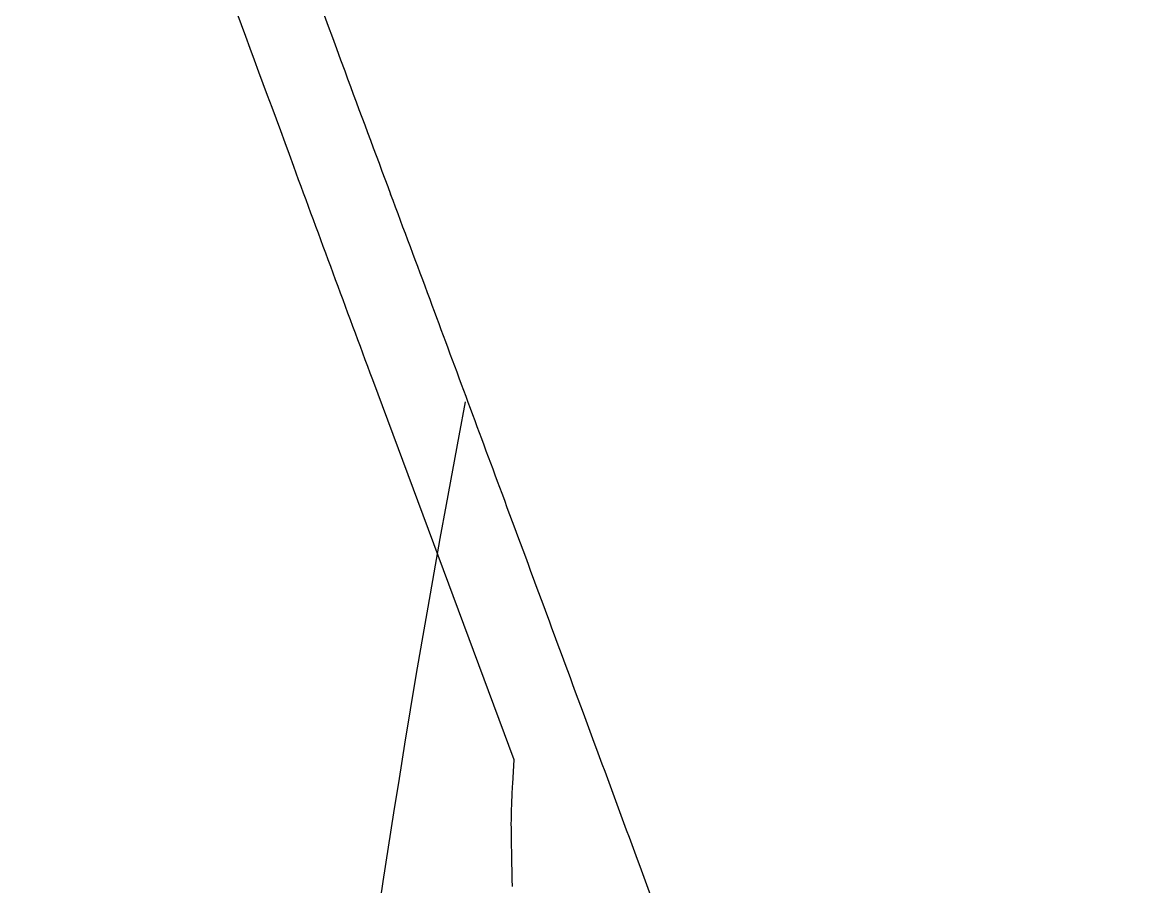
# Model space of a CAD drawing. Header units: metres. Extents: x 26.3 to 44.2, y 14.4 to 19.6.
# Drawn here: x 34.91009 to 34.94929, y 15.29016 to 15.32019 of the extents above; entities that cross this region are included whole.
import ezdxf

# ---------------------------------------------------------------- set-up
doc = ezdxf.new("R2010")
doc.units = ezdxf.units.M
doc.header["$MEASUREMENT"] = 0
for name, color, linetype in [('Rims', 10, 'Continuous'), ('Suspensions', 6, 'Continuous'), ('Tyres', 190, 'Continuous')]:
    doc.layers.add(name, color=color, linetype=linetype)

msp = doc.modelspace()

# ---------------------------------------------------------------- linework, layer by layer
at = {"layer": 'Rims'}
msp.add_arc((35.37178258830326, 15.22182351717375), 0.454363182, 169.1942702176188, 178.9468114050894, dxfattribs=at)
at = {"layer": 'Suspensions'}
for p, q in [((34.92225009824395, 15.30778379363577), (34.92716822586444, 15.29457191890396)), ((34.92716822586444, 15.29457191890396), (34.92711638591095, 15.29372421496959))]:
    msp.add_line(p, q, dxfattribs=at)
for centre, radius, start, end in [((60.39470135010114, 24.69354325309387), 27.14380310740189, 200.177274193185, 200.2052345334486), ((53.04847122823298, 21.99091335943857), 19.31902146635631, 200.1739603010673, 200.2154424449818), ((35.49242420738829, 15.5287052769163), 0.6085876000419218, 200.2051597921828, 200.6351068172677), ((37.02162737219034, 16.0892773328505), 2.240115418945411, 200.2154224381616, 200.4177910788069), ((34.07877172376193, 14.99635978499163), 0.9019768862464185, 20.38642331565008, 20.63508690115934), ((26.57723533474583, 12.20857692262503), 8.90477523953693, 20.34018685359297, 20.38648184280982), ((25.79735278772591, 11.91945611863454), 9.736524977343018, 20.29074661886813, 20.34025017159755), ((24.60641038662136, 11.47913574802156), 11.00625952893766, 20.24557823186295, 20.29072730553515), ((34.95161537109318, 15.29222609241901), 0.02454474783198407, 176.5006980035946, 177.3585264084067), ((34.96227030482942, 15.29173443868581), 0.03521101879758785, 177.3583845316318, 178.0129297371423), ((34.95970126209636, 15.29182351014873), 0.0326404324275574, 178.0128226596772, 178.6744724832656), ((34.93743161550893, 15.29233880331066), 0.01036482500213915, 178.6744557515696, 180.2301268636785), ((34.95610436600256, 15.29241378551529), 0.02903772604424699, 180.2300937776662, 180.8619500332164), ((35.15084249215266, 15.29534422794483), 0.2237978997688451, 180.8621054462184, 181.0023654969552), ((35.1758442185699, 15.29578120524974), 0.2488034446102489, 181.0022591254966, 181.1480195689246), ((35.18831198812774, 15.29603068837895), 0.2612737100225596, 181.147939864606, 181.2884290983749)]:
    msp.add_arc(centre, radius, start, end, dxfattribs=at)
at = {"layer": 'Tyres'}
for radius in [0.2498997501, 0.23172522282, 0.2208077144671304]:
    msp.add_circle((34.98189598257325, 15.20382262018052), radius, dxfattribs=at)

doc.saveas('drawing.dxf')
